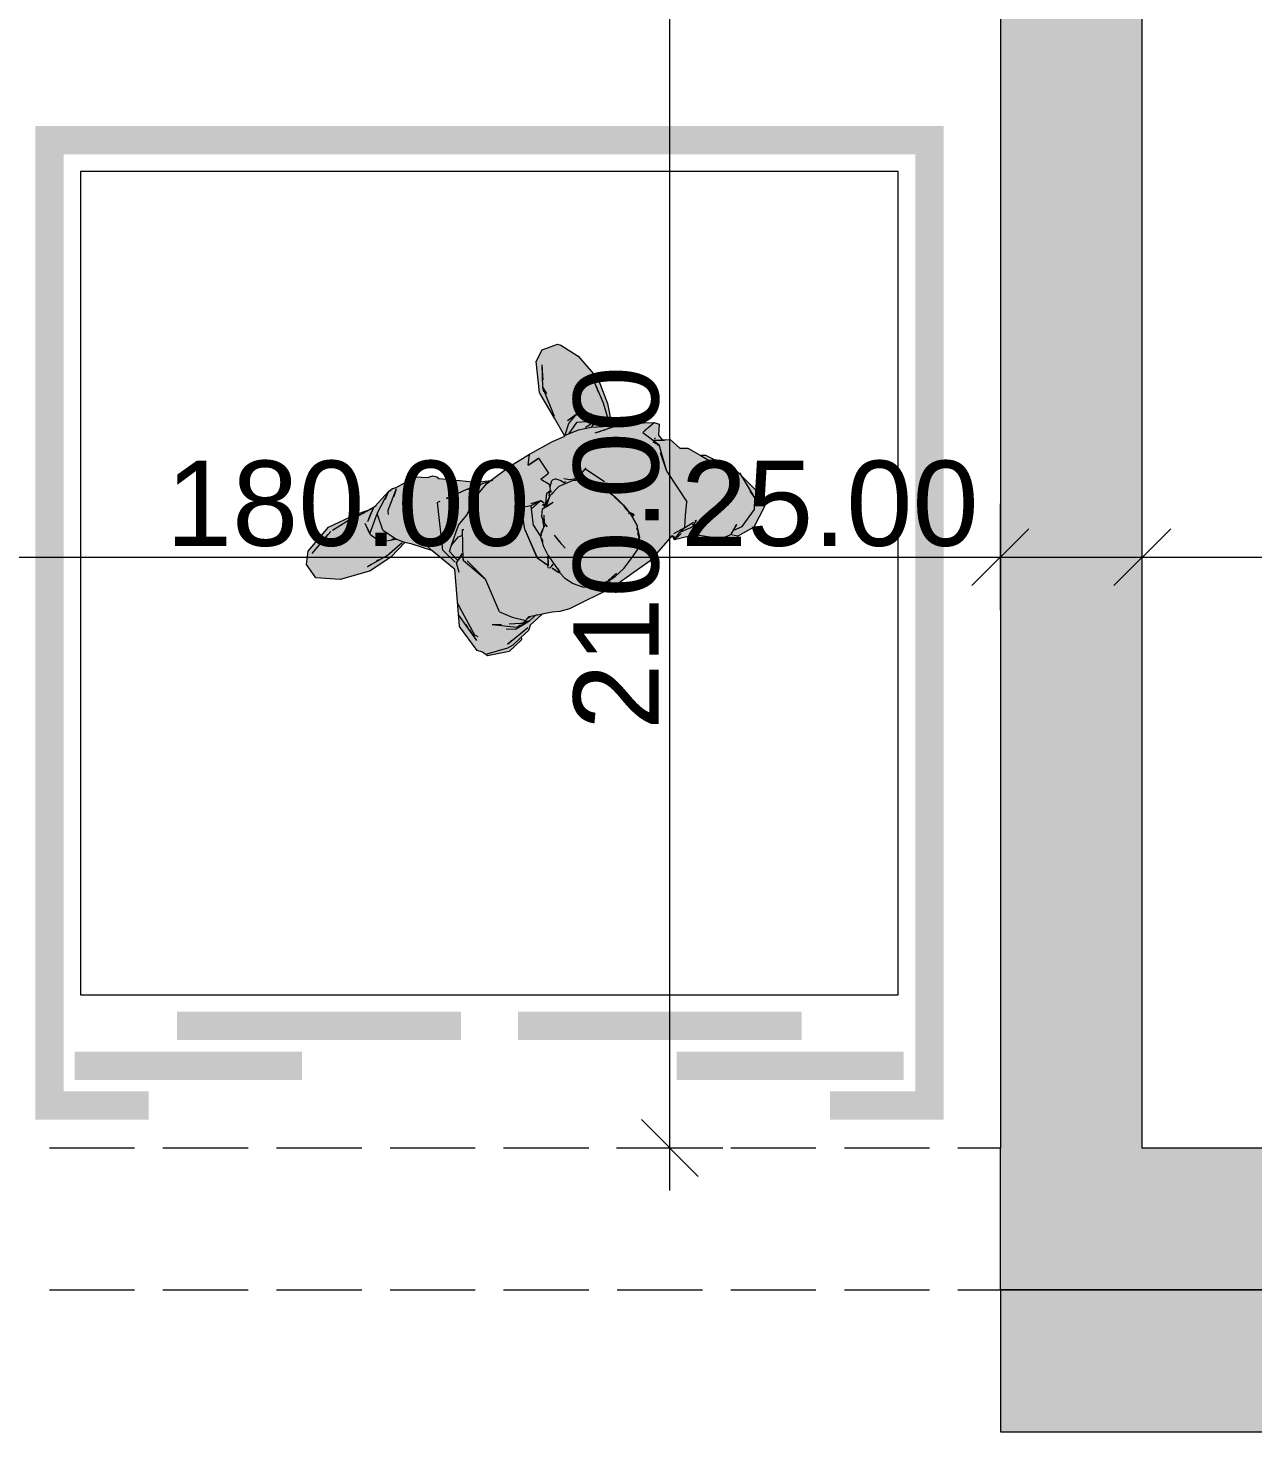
# Model space of a CAD drawing. Header units: millimetres. Extents: x 5493291 to 5652041, y -5155064 to -5098765.
# Drawn here: x 5597843 to 5600001, y -5118491 to -5116019 of the extents above; entities that cross this region are included whole.
import ezdxf

# ---------------------------------------------------------------- set-up
doc = ezdxf.new("R2010")
doc.units = ezdxf.units.MM
doc.header["$MEASUREMENT"] = 0
doc.layers.add('Drawing & Figure', color=7, linetype='Continuous')
doc.layers.add('Drawing & Figure_Pen_No__1', color=7, linetype='Continuous', lineweight=13)
doc.layers.add('Drawing & Figure_Pen_No__145', color=7, linetype='Continuous', lineweight=13, true_color=0x0077b0)
doc.layers.add('Drawing & Figure_Pen_No__62', color=7, linetype='Continuous', lineweight=13, true_color=0xaaaaaa)
doc.styles.add('GENERATED_STYLE_2', font='arial.ttf')

msp = doc.modelspace()

# ---------------------------------------------------------------- hatches: boundary and pattern name
at = {"layer": 'Drawing & Figure', "linetype": 'Continuous', "lineweight": 0, "true_color": 0x7f7f7f}
for points in [[(5599805.7, -5117991.4), (5599805.7, -5115891.3), (5599556.2, -5115891.3), (5599556.2, -5117991.4)], [(5599805.7, -5117991.4), (5599556.2, -5117991.4), (5599556.2, -5118241.4)], [(5599805.7, -5117991.4), (5599556.2, -5118241.4), (5599805.7, -5118241.4)], [(5599805.7, -5118241.4), (5602856, -5118241.4), (5602856, -5117991.4), (5599805.7, -5117991.4)]]:
    msp.add_hatch(color=8, dxfattribs=at).paths.add_polyline_path(points)
at = {"layer": 'Drawing & Figure_Pen_No__1', "linetype": 'Continuous', "lineweight": 0, "true_color": 0x000000}
for points in [[(5599455.8, -5116191.3), (5597856.1, -5116191.3), (5597856.1, -5117941.4), (5598055.7, -5117941.4), (5598055.7, -5117891.4), (5597906, -5117891.4), (5597906, -5116241.3), (5599405.9, -5116241.3), (5599405.9, -5117891.4), (5599255.6, -5117891.4), (5599255.6, -5117941.4), (5599455.8, -5117941.4)], [(5598605.8, -5117801.4), (5598605.8, -5117751.4), (5598105.6, -5117751.4), (5598105.6, -5117801.4)], [(5598706.2, -5117801.4), (5599205.7, -5117801.4), (5599205.7, -5117751.4), (5598706.2, -5117751.4)], [(5598326, -5117871.4), (5598326, -5117821.4), (5597925.6, -5117821.4), (5597925.6, -5117871.4)], [(5598986, -5117871.4), (5599385.7, -5117871.4), (5599385.7, -5117821.4), (5598986, -5117821.4)]]:
    msp.add_hatch(color=18, dxfattribs=at).paths.add_polyline_path(points)
at = {"layer": 'Drawing & Figure_Pen_No__1', "linetype": 'Continuous', "lineweight": 0, "true_color": 0xffffff}
msp.add_hatch(color=7, dxfattribs=at).paths.add_polyline_path([(5598595.1, -5116971.6), (5598595.1, -5116971.8), (5598603.4, -5117072.4), (5598603.4, -5117072.7), (5598634.3, -5117114.8), (5598643.8, -5117118.1), (5598652.7, -5117124.4), (5598690.7, -5117116.8), (5598712.7, -5117096.2), (5598712.1, -5117091.5), (5598724.6, -5117079.9), (5598727.6, -5117070.5), (5598748.9, -5117050.9), (5598766.2, -5117047.7), (5598779.8, -5117046.5), (5598797.1, -5117041.9), (5598872.5, -5117004.2), (5598884.4, -5116995.8), (5598939, -5116957.1), (5598977.6, -5116912.4), (5598981.8, -5116920.2), (5599018, -5116911.2), (5599044.8, -5116915.6), (5599063.2, -5116918.4), (5599081, -5116911.5), (5599081, -5116911.1), (5599093.5, -5116913.6), (5599121.4, -5116897.9), (5599140.4, -5116861.7), (5599134.5, -5116841.9), (5599098.8, -5116806.3), (5599090.5, -5116798.3), (5599036.4, -5116770.9), (5599026.9, -5116771.2), (5599005.6, -5116759), (5598991.3, -5116758.8), (5598974.1, -5116743.7), (5598960.4, -5116744.2), (5598953.9, -5116735.9), (5598955.1, -5116716.3), (5598946.2, -5116713.7), (5598870.7, -5116715.8), (5598864.2, -5116680.1), (5598847.5, -5116637.1), (5598812.5, -5116596.4), (5598781.6, -5116577.4), (5598775.7, -5116575.3), (5598748.9, -5116585.6), (5598738.2, -5116606.3), (5598744.2, -5116660.8), (5598744.8, -5116661.8), (5598770.3, -5116706), (5598788.7, -5116737.3), (5598766.8, -5116747.1), (5598726.4, -5116769.1), (5598691.3, -5116791), (5598659.2, -5116815.3), (5598658.7, -5116815.4), (5598643.8, -5116817.4), (5598626, -5116818.1), (5598604, -5116815.7), (5598566.6, -5116812.1), (5598563.6, -5116809.1), (5598556.5, -5116807.7), (5598547, -5116810.5), (5598525.6, -5116809.4), (5598491.7, -5116828.1), (5598485.2, -5116829.5), (5598478.7, -5116834.7), (5598454.3, -5116861.2), (5598442.4, -5116868.1), (5598419.9, -5116875.3), (5598372.3, -5116898), (5598336.7, -5116940.2), (5598333.7, -5116963.8), (5598350.4, -5116987.3), (5598393.1, -5116990.2), (5598444.8, -5116975.3), (5598445.4, -5116975.1), (5598482.8, -5116950), (5598507.2, -5116924.8), (5598519.7, -5116927.6), (5598554.7, -5116938.8), (5598593.9, -5116971.1)])
at = {"layer": 'Drawing & Figure_Pen_No__1', "linetype": 'Continuous', "lineweight": 0, "true_color": 0x000000}
h = msp.add_hatch(color=18, dxfattribs=at)
h.paths.add_polyline_path([(5599556.2, -5118241.4), (5599556.2, -5118491.4), (5602856, -5118491.4), (5602856, -5118241.4)])
h.paths.add_polyline_path([(5600055.8, -5118441.4), (5600055.8, -5118291.4), (5600456.2, -5118291.4), (5600456.2, -5118441.4)], flags=0)
h.paths.add_polyline_path([(5600588, -5118397.5), (5600581.5, -5118377.1), (5600581.5, -5118355.7), (5600588, -5118335.2), (5600599.3, -5118317.3), (5600615.3, -5118303.3), (5600635, -5118294.4), (5600655.7, -5118291.4), (5600677.1, -5118294.4), (5600696.7, -5118303.3), (5600712.8, -5118317.3), (5600724.1, -5118335.2), (5600730, -5118355.7), (5600730, -5118377.1), (5600724.1, -5118397.5), (5600712.8, -5118415.5), (5600696.7, -5118429.5), (5600677.1, -5118438.4), (5600655.7, -5118441.4), (5600635, -5118438.4), (5600615.3, -5118429.5), (5600599.3, -5118415.5)], flags=0)
h.paths.add_polyline_path([(5600781.7, -5118377.1), (5600781.7, -5118355.7), (5600787.6, -5118335.2), (5600799.5, -5118317.3), (5600815.5, -5118303.3), (5600835.1, -5118294.4), (5600855.9, -5118291.4), (5600877.3, -5118294.4), (5600896.3, -5118303.3), (5600913, -5118317.3), (5600924.2, -5118335.2), (5600930.2, -5118355.7), (5600930.2, -5118377.1), (5600924.2, -5118397.5), (5600913, -5118415.5), (5600896.3, -5118429.5), (5600877.3, -5118438.4), (5600855.9, -5118441.4), (5600835.1, -5118438.4), (5600815.5, -5118429.5), (5600799.5, -5118415.5), (5600787.6, -5118397.5)], flags=0)
h.paths.add_polyline_path([(5600981.9, -5118377.1), (5600981.9, -5118355.7), (5600987.8, -5118335.2), (5600999.1, -5118317.3), (5601015.7, -5118303.3), (5601034.7, -5118294.4), (5601056.1, -5118291.4), (5601076.9, -5118294.4), (5601096.5, -5118303.3), (5601112.5, -5118317.3), (5601124.4, -5118335.2), (5601130.4, -5118355.7), (5601130.4, -5118377.1), (5601124.4, -5118397.5), (5601112.5, -5118415.5), (5601096.5, -5118429.5), (5601076.9, -5118438.4), (5601056.1, -5118441.4), (5601034.7, -5118438.4), (5601015.7, -5118429.5), (5600999.1, -5118415.5), (5600987.8, -5118397.5)], flags=0)
h.paths.add_polyline_path([(5601182, -5118377.1), (5601182, -5118355.7), (5601188, -5118335.2), (5601199.3, -5118317.3), (5601215.3, -5118303.3), (5601234.9, -5118294.4), (5601255.7, -5118291.4), (5601277.1, -5118294.4), (5601296.7, -5118303.3), (5601312.7, -5118317.3), (5601324, -5118335.2), (5601330, -5118355.7), (5601330, -5118377.1), (5601324, -5118397.5), (5601312.7, -5118415.5), (5601296.7, -5118429.5), (5601277.1, -5118438.4), (5601255.7, -5118441.4), (5601234.9, -5118438.4), (5601215.3, -5118429.5), (5601199.3, -5118415.5), (5601188, -5118397.5)], flags=0)
h.paths.add_polyline_path([(5601457.7, -5118291.4), (5601857.4, -5118291.4), (5601857.4, -5118441.4), (5601457.7, -5118441.4)], flags=0)
h.paths.add_polyline_path([(5601957.8, -5118441.4), (5601957.8, -5118291.4), (5602357.6, -5118291.4), (5602357.6, -5118441.4)], flags=0)

# ---------------------------------------------------------------- linework, layer by layer
at = {"layer": 'Drawing & Figure_Pen_No__1', "color": 7, "linetype": 'Continuous', "lineweight": 13}
for points in [[(5598973.5, -5117991.4), (5598973.5, -5115891.3)], [(5599556.2, -5115891.3), (5599556.2, -5117991.4)], [(5599805.7, -5117991.4), (5599805.7, -5115891.3)], [(5599375.6, -5116271.3), (5597935.7, -5116271.3)], [(5597935.7, -5116271.3), (5597935.7, -5117721.4)], [(5599375.6, -5117721.4), (5599375.6, -5116271.3)], [(5599556.2, -5117044.3), (5599556.2, -5116856.8)], [(5599805.7, -5117044.3), (5599805.7, -5116856.8)], [(5597755.7, -5116950.6), (5599556.2, -5116950.6)], [(5599556.2, -5116950.6), (5599805.7, -5116950.6)], [(5599805.7, -5116950.6), (5602856, -5116950.6)], [(5597935.7, -5117721.4), (5599375.6, -5117721.4)], [(5598030.8, -5117991.4), (5597881.1, -5117991.4)], [(5598231, -5117991.4), (5598080.7, -5117991.4)], [(5598431.1, -5117991.4), (5598280.9, -5117991.4)], [(5598630.7, -5117991.4), (5598481, -5117991.4)], [(5598830.9, -5117991.4), (5598680.6, -5117991.4)], [(5599067.3, -5117991.4), (5598879.6, -5117991.4)], [(5599031.1, -5117991.4), (5598880.8, -5117991.4)], [(5598973.5, -5118066.4), (5598973.5, -5117991.4)], [(5599230.7, -5117991.4), (5599081, -5117991.4)], [(5599430.9, -5117991.4), (5599281.2, -5117991.4)], [(5599556.2, -5117991.4), (5599480.8, -5117991.4)], [(5599556.2, -5118241.4), (5599556.2, -5117991.4)], [(5602856, -5117991.4), (5599805.7, -5117991.4)], [(5597881.1, -5118241.4), (5598030.8, -5118241.4)], [(5598080.7, -5118241.4), (5598231, -5118241.4)], [(5598280.9, -5118241.4), (5598431.1, -5118241.4)], [(5598481, -5118241.4), (5598630.7, -5118241.4)], [(5598680.6, -5118241.4), (5598830.9, -5118241.4)], [(5598880.8, -5118241.4), (5599031.1, -5118241.4)], [(5599081, -5118241.4), (5599230.7, -5118241.4)], [(5599281.2, -5118241.4), (5599430.9, -5118241.4)], [(5599480.8, -5118241.4), (5599556.2, -5118241.4)], [(5602856, -5118241.4), (5599556.2, -5118241.4)], [(5599556.2, -5118241.4), (5599556.2, -5118491.4)], [(5599556.2, -5118241.4), (5602856, -5118241.4)], [(5599556.2, -5118491.4), (5602856, -5118491.4)]]:
    msp.add_lwpolyline(points, dxfattribs=at)
at = {"layer": 'Drawing & Figure_Pen_No__145', "color": 144, "linetype": 'Continuous', "lineweight": 13, "true_color": 0x0077b0}
for points in [[(5599606.1, -5116900.6), (5599505.7, -5117000.6)], [(5599856.2, -5116900.6), (5599755.8, -5117000.6)], [(5598923.6, -5117941.4), (5599023.4, -5118041.4)]]:
    msp.add_lwpolyline(points, dxfattribs=at)
at = {"layer": 'Drawing & Figure_Pen_No__62', "color": 253, "linetype": 'Continuous', "lineweight": 13, "true_color": 0xaaaaaa}
for points in [[(5598738.2, -5116606.3), (5598748.9, -5116585.6)], [(5598748.9, -5116585.6), (5598775.7, -5116575.3)], [(5598775.7, -5116575.3), (5598781.6, -5116577.4)], [(5598781.6, -5116577.4), (5598812.5, -5116596.4)], [(5598744.2, -5116660.8), (5598738.2, -5116606.3)], [(5598750.1, -5116651.9), (5598748.9, -5116611.7)], [(5598750.7, -5116639.2), (5598748.9, -5116611.7)], [(5598812.5, -5116596.4), (5598847.5, -5116637.1)], [(5598857.1, -5116679.6), (5598841, -5116642.5)], [(5598848.1, -5116660), (5598841, -5116642.5)], [(5598847.5, -5116637.1), (5598864.2, -5116680.1)], [(5598744.8, -5116661.8), (5598744.2, -5116660.8)], [(5598770.3, -5116706), (5598744.8, -5116661.8)], [(5598770.3, -5116702.9), (5598750.1, -5116651.9)], [(5598750.1, -5116651.9), (5598756.7, -5116663.2)], [(5598751.9, -5116659.7), (5598750.1, -5116651.9)], [(5598751.9, -5116659.7), (5598751.3, -5116655.2)], [(5598866, -5116711.4), (5598857.1, -5116679.6)], [(5598864.2, -5116680.1), (5598870.7, -5116715.8)], [(5598788.7, -5116737.3), (5598770.3, -5116706)], [(5598788.7, -5116736.9), (5598795.9, -5116715.2)], [(5598793.5, -5116709.8), (5598810.7, -5116697.8)], [(5598793.5, -5116709.8), (5598808.9, -5116700.3)], [(5598794.1, -5116720.7), (5598795.9, -5116715.2)], [(5598794.1, -5116720.5), (5598795.9, -5116715.2)], [(5598794.1, -5116720.8), (5598795.9, -5116715.2)], [(5598795.9, -5116715.2), (5598810.7, -5116697.8)], [(5598795.9, -5116715.2), (5598810.7, -5116697.8)], [(5598796.5, -5116733), (5598810.1, -5116713.6)], [(5598808.9, -5116700.3), (5598816.1, -5116698.5)], [(5598810.1, -5116713.6), (5598810.7, -5116713)], [(5598810.7, -5116697.8), (5598812.5, -5116697.5)], [(5598810.7, -5116713), (5598835.1, -5116711.1)], [(5598812.5, -5116697.5), (5598813.1, -5116697.5)], [(5598813.1, -5116697.5), (5598819.6, -5116697.6)], [(5598816.1, -5116698.4), (5598835.1, -5116698.1)], [(5598816.1, -5116698.5), (5598835.1, -5116698.1)], [(5598816.1, -5116698.4), (5598834.5, -5116698.9)], [(5598819.6, -5116697.6), (5598835.1, -5116698.1)], [(5598825, -5116722), (5598832.1, -5116717.8)], [(5598832.1, -5116717.8), (5598840.4, -5116710.8)], [(5598834.5, -5116698.9), (5598837.5, -5116701.9)], [(5598835.1, -5116698.1), (5598843.4, -5116706)], [(5598836.3, -5116721), (5598841.6, -5116713.3)], [(5598840.4, -5116710.8), (5598844.6, -5116708.5)], [(5598841.6, -5116713.3), (5598844.6, -5116709.5)], [(5598842.8, -5116712.9), (5598876.1, -5116718.1)], [(5598842.8, -5116712.9), (5598845.2, -5116713.9)], [(5598844.6, -5116708.5), (5598845.8, -5116708.1)], [(5598845.8, -5116708.1), (5598879, -5116718.4)], [(5598870.7, -5116715.8), (5598946.2, -5116713.7)], [(5598926, -5116731), (5598946.2, -5116713.7)], [(5598934.9, -5116722.9), (5598946.2, -5116713.7)], [(5598946.2, -5116713.7), (5598955.1, -5116716.3)], [(5598955.1, -5116716.3), (5598953.9, -5116735.9)], [(5598766.8, -5116747.1), (5598788.7, -5116737.3)], [(5598788.1, -5116736.5), (5598813.1, -5116726.4)], [(5598813.1, -5116726.4), (5598835.1, -5116721.9)], [(5598835.1, -5116721.9), (5598879, -5116719.6)], [(5598835.1, -5116721.9), (5598836.9, -5116720.9)], [(5598842.2, -5116731.7), (5598879, -5116719.6)], [(5598842.2, -5116731.7), (5598852.3, -5116728.8)], [(5598858.2, -5116727), (5598860, -5116726.4)], [(5598926, -5116731), (5598955.1, -5116752.9)], [(5598928.9, -5116728.2), (5598931.9, -5116725.5)], [(5598946.8, -5116740.5), (5598947.9, -5116742.3)], [(5598953.9, -5116735.9), (5598960.4, -5116744.2)], [(5598960.4, -5116744.2), (5598974.1, -5116743.7)], [(5598974.1, -5116743.7), (5598991.3, -5116758.8)], [(5598726.4, -5116769.1), (5598766.8, -5116747.1)], [(5598943.8, -5116744.5), (5598964.6, -5116744.6)], [(5598943.8, -5116747.7), (5598952.1, -5116750.8)], [(5598945, -5116744.8), (5598947.3, -5116744.7)], [(5598946.8, -5116749.6), (5598955.1, -5116752.9)], [(5598949.1, -5116750.4), (5598952.1, -5116750.8)], [(5598953.3, -5116754.9), (5598952.1, -5116750.8)], [(5598952.1, -5116750.8), (5598955.1, -5116752.9)], [(5598968.7, -5116799.8), (5598955.1, -5116752.9)], [(5598968.7, -5116799.8), (5598957.4, -5116767.1)], [(5598991.3, -5116758.8), (5599005.6, -5116759)], [(5599005.6, -5116759), (5599026.9, -5116771.2)], [(5598659.2, -5116815.3), (5598691.3, -5116791)], [(5598691.3, -5116791), (5598726.4, -5116769.1)], [(5598724, -5116788.6), (5598726.4, -5116769.1)], [(5598724, -5116788.6), (5598743, -5116776.3)], [(5598724, -5116788.6), (5598727, -5116786.3)], [(5598727, -5116786.3), (5598743, -5116776.3)], [(5598727, -5116786.1), (5598742.4, -5116776.5)], [(5598727, -5116786.3), (5598727, -5116786.1)], [(5598742.4, -5116776.5), (5598760.2, -5116802.8)], [(5598824.4, -5116795.8), (5598825.6, -5116793.5)], [(5598825, -5116795.8), (5598825.6, -5116793.5)], [(5599026.9, -5116771.2), (5599036.4, -5116770.9)], [(5599026.9, -5116771.2), (5599053.1, -5116786.3)], [(5599036.4, -5116770.9), (5599090.5, -5116798.3)], [(5598491.7, -5116828.1), (5598525.6, -5116809.4)], [(5598525.6, -5116809.4), (5598547, -5116810.5)], [(5598547, -5116810.5), (5598556.5, -5116807.7)], [(5598556.5, -5116807.7), (5598563.6, -5116809.1)], [(5598563.6, -5116809.1), (5598566.6, -5116812.1)], [(5598566.6, -5116812.1), (5598604, -5116815.7)], [(5598604, -5116815.7), (5598626, -5116818.1)], [(5598626, -5116818.1), (5598643.8, -5116817.4)], [(5598640.8, -5116822.4), (5598652.7, -5116818.2)], [(5598643.8, -5116817.4), (5598658.7, -5116815.4)], [(5598650.9, -5116821.8), (5598659.2, -5116815.3)], [(5598654.5, -5116817.3), (5598660.4, -5116815.3)], [(5598655.1, -5116817.5), (5598660.4, -5116815.3)], [(5598656.3, -5116816.9), (5598662.2, -5116814.8)], [(5598658.7, -5116815.4), (5598659.2, -5116815.3)], [(5598660.4, -5116815.3), (5598662.2, -5116814.7)], [(5598746.6, -5116813.3), (5598760.2, -5116802.8)], [(5598746.6, -5116813.3), (5598762.6, -5116822.7)], [(5598763.2, -5116827), (5598765, -5116817.9)], [(5598765, -5116817.1), (5598768, -5116814.2)], [(5598765, -5116817.9), (5598765, -5116817.1)], [(5598768, -5116814.2), (5598772.1, -5116813)], [(5598772.1, -5116813), (5598772.7, -5116812.9)], [(5598772.7, -5116812.9), (5598781.6, -5116815.5)], [(5598778.6, -5116825.9), (5598802.4, -5116815.5)], [(5598781.6, -5116815.5), (5598786.4, -5116818.6)], [(5598787, -5116811.9), (5598797.1, -5116814.1)], [(5598787, -5116811.9), (5598797.7, -5116813.9)], [(5598787.6, -5116818.8), (5598791.1, -5116817.3)], [(5598797.7, -5116814), (5598807.7, -5116812.2)], [(5598797.7, -5116813.9), (5598807.7, -5116812.3)], [(5598797.7, -5116814), (5598807.7, -5116812.4)], [(5598802.4, -5116815.5), (5598820.2, -5116814.2)], [(5598804.8, -5116814.5), (5598813.7, -5116808.6)], [(5598813.7, -5116808.6), (5598824.4, -5116795.7)], [(5598813.7, -5116808.6), (5598817.8, -5116810.5)], [(5598815.5, -5116810.2), (5598818.4, -5116807.7)], [(5598817.8, -5116810.5), (5598824.4, -5116813.9)], [(5598820.2, -5116814.2), (5598831.5, -5116816.5)], [(5598824.4, -5116795.7), (5598825.6, -5116795.7)], [(5598824.4, -5116795.8), (5598825.6, -5116795.8)], [(5598825.6, -5116795.7), (5598858.8, -5116817.4)], [(5598825.6, -5116795.8), (5598858.8, -5116817.5)], [(5598831.5, -5116816.5), (5598847, -5116822.6)], [(5598858.8, -5116817.4), (5598858.8, -5116817.5)], [(5598968.7, -5116799.8), (5599003.8, -5116853)], [(5599090.5, -5116798.3), (5599098.8, -5116806.3)], [(5599096.4, -5116802.2), (5599123.2, -5116847)], [(5599098.8, -5116806.3), (5599134.5, -5116841.9)], [(5598454.3, -5116861.2), (5598478.7, -5116834.7)], [(5598459.1, -5116872.6), (5598478.7, -5116834.7)], [(5598472.1, -5116849.4), (5598478.7, -5116834.7)], [(5598477.5, -5116868), (5598492.3, -5116829.8)], [(5598478.7, -5116834.7), (5598485.2, -5116829.5)], [(5598478.7, -5116834.7), (5598482.8, -5116833.4)], [(5598485.2, -5116829.5), (5598491.7, -5116828.1)], [(5598488.2, -5116843.6), (5598492.3, -5116829.8)], [(5598580.2, -5116847.4), (5598614.7, -5116831.7)], [(5598580.2, -5116846.7), (5598589.7, -5116842.3)], [(5598614.7, -5116831.7), (5598640.8, -5116822.4)], [(5598614.7, -5116831.7), (5598626, -5116827.6)], [(5598614.7, -5116831.7), (5598623, -5116829.6)], [(5598615.3, -5116877.4), (5598633.7, -5116842.2)], [(5598624.8, -5116853.9), (5598640.2, -5116822.9)], [(5598631.9, -5116847.5), (5598633.7, -5116842.2)], [(5598633.7, -5116842.2), (5598650.9, -5116821.8)], [(5598633.7, -5116824.8), (5598637.3, -5116823.5)], [(5598639, -5116825.8), (5598640.2, -5116822.9)], [(5598649.1, -5116819.4), (5598650.9, -5116818.6)], [(5598756.1, -5116850.4), (5598757.3, -5116838)], [(5598756.1, -5116861.8), (5598763.2, -5116842.1)], [(5598757.3, -5116838), (5598762.6, -5116833.7)], [(5598761.4, -5116843.2), (5598762, -5116838.1)], [(5598762, -5116825.5), (5598762.6, -5116823.2)], [(5598762, -5116838.1), (5598764.4, -5116833.4)], [(5598762.6, -5116823.2), (5598762.6, -5116822.7)], [(5598763.2, -5116842.1), (5598778.6, -5116825.9)], [(5598763.8, -5116832.8), (5598763.2, -5116827)], [(5598765, -5116837.1), (5598763.8, -5116832.8)], [(5598765.6, -5116839.7), (5598770.3, -5116834.4)], [(5598786.4, -5116818.6), (5598788.1, -5116820.3)], [(5598847, -5116822.6), (5598856.5, -5116829.3)], [(5598848.7, -5116825.1), (5598861.8, -5116832.9)], [(5598856.5, -5116829.3), (5598872.5, -5116840.8)], [(5598861.8, -5116832.9), (5598877.3, -5116844.5)], [(5598872.5, -5116840.8), (5598874.3, -5116842.5)], [(5598874.3, -5116842.5), (5598891.5, -5116859.3)], [(5599114.9, -5116834.4), (5599123.2, -5116847)], [(5599133.9, -5116841.3), (5599134.5, -5116841.9)], [(5599134.5, -5116841.9), (5599140.4, -5116861.7)], [(5598415.1, -5116883.4), (5598445.4, -5116866.5)], [(5598441.8, -5116887.8), (5598451.9, -5116864.1)], [(5598441.8, -5116887.8), (5598451.9, -5116864.4)], [(5598442.4, -5116868.1), (5598454.3, -5116861.2)], [(5598445.4, -5116866.5), (5598456.7, -5116859.9)], [(5598447.2, -5116873.8), (5598451.9, -5116864.4)], [(5598564.2, -5116854.6), (5598564.8, -5116853.7)], [(5598573.7, -5116938.3), (5598564.2, -5116854.6)], [(5598564.8, -5116853.7), (5598569, -5116852)], [(5598580.2, -5116847.4), (5598590.3, -5116843.5)], [(5598624.2, -5116855.5), (5598624.8, -5116853.9)], [(5598712.7, -5116863.5), (5598713.3, -5116862.4)], [(5598712.7, -5116863.7), (5598713.3, -5116862.5)], [(5598718.1, -5116901.7), (5598712.7, -5116863.5)], [(5598718.1, -5116901.7), (5598712.7, -5116863.7)], [(5598713.3, -5116862.4), (5598729.3, -5116859.7)], [(5598713.3, -5116862.5), (5598729.3, -5116859.7)], [(5598729.3, -5116859.7), (5598746.6, -5116850.8)], [(5598729.3, -5116856.4), (5598746.6, -5116850.8)], [(5598729.3, -5116856.4), (5598739.4, -5116853.4)], [(5598729.9, -5116865.3), (5598729.3, -5116859.7)], [(5598729.9, -5116865.3), (5598743, -5116854)], [(5598729.9, -5116865.3), (5598740, -5116856.6)], [(5598733.5, -5116894.7), (5598729.9, -5116865.3)], [(5598743, -5116854), (5598746.6, -5116850.8)], [(5598743.6, -5116853.7), (5598746.6, -5116850.8)], [(5598746.6, -5116850.8), (5598752.5, -5116855.3)], [(5598746.6, -5116850.8), (5598747.8, -5116851)], [(5598748.3, -5116879.4), (5598749.5, -5116865.7)], [(5598749.5, -5116858.9), (5598753.1, -5116855.9)], [(5598749.5, -5116865.7), (5598763.2, -5116856.7)], [(5598749.5, -5116858.9), (5598751.9, -5116858.7)], [(5598753.1, -5116860.7), (5598762, -5116846)], [(5598753.1, -5116863.2), (5598753.1, -5116860.7)], [(5598755.5, -5116855.5), (5598756.1, -5116850.4)], [(5598756.1, -5116861.8), (5598768, -5116854.1)], [(5598763.2, -5116856.7), (5598768, -5116854.1)], [(5598876.1, -5116845.3), (5598891.5, -5116859.3)], [(5598877.3, -5116844.5), (5598892.1, -5116859.3)], [(5598891.5, -5116859.3), (5598897.4, -5116867.6)], [(5598891.5, -5116859.3), (5598905.8, -5116876.9)], [(5598892.1, -5116859.3), (5598905.8, -5116875.9)], [(5598893.9, -5116858.3), (5598893.9, -5116858.4)], [(5599001.4, -5116877.4), (5599003.8, -5116853)], [(5599101.2, -5116896.7), (5599122.6, -5116866.8)], [(5599140.4, -5116861.7), (5599121.4, -5116897.9)], [(5599122.6, -5116866.8), (5599123.2, -5116847)], [(5598372.3, -5116898), (5598419.9, -5116875.3)], [(5598379.5, -5116902.9), (5598416.9, -5116879.9)], [(5598415.1, -5116883.4), (5598422.2, -5116880)], [(5598416.9, -5116879.9), (5598435.9, -5116872.6)], [(5598419.9, -5116875.3), (5598442.4, -5116868.1)], [(5598444.8, -5116907), (5598437.1, -5116891.2)], [(5598445.4, -5116909.8), (5598437.1, -5116891.2)], [(5598441.8, -5116887.9), (5598447.2, -5116873.8)], [(5598441.8, -5116887.9), (5598447.2, -5116873.9)], [(5598445.4, -5116909.7), (5598459.1, -5116872.6)], [(5598458.5, -5116873.8), (5598459.1, -5116872.6)], [(5598468, -5116903.3), (5598458.5, -5116873.8)], [(5598477.5, -5116869.8), (5598477.5, -5116868)], [(5598478.1, -5116875.3), (5598477.5, -5116869.8)], [(5598478.1, -5116875.3), (5598478.1, -5116874)], [(5598601.6, -5116894.2), (5598615.3, -5116877.4)], [(5598753.1, -5116891.2), (5598748.3, -5116879.4)], [(5598750.7, -5116889.2), (5598750.1, -5116882.5)], [(5598752.5, -5116897.7), (5598750.7, -5116889.2)], [(5598751.9, -5116889.9), (5598752.5, -5116876.9)], [(5598751.9, -5116889.9), (5598757.9, -5116897.4)], [(5598753.1, -5116891.2), (5598752.5, -5116876.9)], [(5598753.1, -5116891.2), (5598755.5, -5116894.3)], [(5598753.1, -5116891.2), (5598757.9, -5116897.4)], [(5598900.4, -5116869.8), (5598902.2, -5116871.3)], [(5598901, -5116872.7), (5598902.2, -5116874.4)], [(5598902.2, -5116871.3), (5598907.5, -5116874.2)], [(5598902.2, -5116871.4), (5598909.3, -5116874.6)], [(5598902.8, -5116871.7), (5598907.5, -5116874.2)], [(5598905.8, -5116875.9), (5598915.9, -5116895)], [(5598905.8, -5116876.9), (5598915.9, -5116895.4)], [(5598907.5, -5116874.2), (5598910.5, -5116876.9)], [(5598907.5, -5116874.2), (5598911.1, -5116876.1)], [(5598908.1, -5116879.5), (5598911.1, -5116876.1)], [(5598908.1, -5116879.5), (5598910.5, -5116876.9)], [(5598908.1, -5116879.5), (5598908.7, -5116879.2)], [(5598908.7, -5116879.2), (5598910.5, -5116876.9)], [(5598909.3, -5116874.6), (5598910.5, -5116876.9)], [(5599000.2, -5116898.4), (5599001.4, -5116877.4)], [(5599001.4, -5116898.1), (5599015.1, -5116888.9)], [(5599009.7, -5116898.8), (5599031.1, -5116887.5)], [(5599013.9, -5116893.1), (5599016.3, -5116892.2)], [(5599015.1, -5116894.7), (5599020.4, -5116885.5)], [(5599018.6, -5116886.6), (5599020.4, -5116885.5)], [(5599030.5, -5116885.8), (5599031.1, -5116887.5)], [(5598336.7, -5116940.2), (5598372.3, -5116898)], [(5598343.8, -5116944.1), (5598371.7, -5116910.7)], [(5598371.7, -5116910.7), (5598376.5, -5116905.7)], [(5598445.4, -5116909.7), (5598446, -5116907.3)], [(5598445.4, -5116909.8), (5598447.2, -5116911.3)], [(5598447.2, -5116911.3), (5598451.9, -5116914.9)], [(5598451.9, -5116914.9), (5598465, -5116923.7)], [(5598455.5, -5116916.2), (5598465, -5116922.8)], [(5598468, -5116903.3), (5598492.3, -5116919.2)], [(5598589.2, -5116929.4), (5598601.6, -5116894.2)], [(5598589.2, -5116929.4), (5598601.6, -5116914.8)], [(5598601.6, -5116914.8), (5598607.6, -5116912.7)], [(5598609.9, -5116955.7), (5598608.8, -5116901.9)], [(5598608.8, -5116901.9), (5598611.1, -5116902)], [(5598740, -5116952.1), (5598718.1, -5116901.6)], [(5598740.6, -5116952), (5598718.1, -5116901.6)], [(5598733.5, -5116894.7), (5598745.4, -5116913)], [(5598746, -5116913.3), (5598750.1, -5116902.2)], [(5598746, -5116913.3), (5598748.9, -5116905.8)], [(5598746, -5116913.3), (5598747.2, -5116908.2)], [(5598751.9, -5116932.5), (5598746, -5116913.3)], [(5598747.2, -5116908.2), (5598747.8, -5116907.2)], [(5598747.2, -5116913.2), (5598747.2, -5116908.2)], [(5598747.8, -5116913.1), (5598747.2, -5116908.2)], [(5598747.8, -5116907.2), (5598749.5, -5116902.8)], [(5598748.9, -5116905.8), (5598750.1, -5116903.2)], [(5598750.1, -5116902.2), (5598753.1, -5116895.7)], [(5598751.9, -5116896.4), (5598751.9, -5116894.1)], [(5598752.5, -5116895.9), (5598752.5, -5116893.8)], [(5598753.1, -5116895.7), (5598755.5, -5116894.3)], [(5598769.7, -5116911.7), (5598780.4, -5116924.6)], [(5598769.7, -5116911.7), (5598778.6, -5116923.1)], [(5598915.9, -5116902.3), (5598915.3, -5116900.2)], [(5598920.6, -5116915.8), (5598915.9, -5116895)], [(5598919.4, -5116916.8), (5598915.9, -5116895.4)], [(5598916.5, -5116932.8), (5598919.4, -5116916.8)], [(5598917, -5116932.5), (5598920.6, -5116915.8)], [(5598919.4, -5116916.8), (5598917.6, -5116908.5)], [(5598919.4, -5116917.4), (5598919.4, -5116916.8)], [(5598977.6, -5116912.4), (5598939, -5116957.1)], [(5598981.8, -5116920.2), (5598977.6, -5116912.4)], [(5598977.6, -5116912.8), (5598981.8, -5116915.6)], [(5598980.6, -5116909.1), (5599000.2, -5116898.4)], [(5598981.8, -5116920.2), (5598991.3, -5116906.7)], [(5598981.8, -5116920.2), (5598993.7, -5116909.3)], [(5599018, -5116911.2), (5598981.8, -5116920.2)], [(5598981.8, -5116915.6), (5598983.6, -5116915.3)], [(5598981.8, -5116915.6), (5598983.6, -5116915.3)], [(5598981.8, -5116920.2), (5598981.8, -5116915.6)], [(5598991.3, -5116906.7), (5599001.4, -5116898.1)], [(5598991.3, -5116906.7), (5599009.7, -5116898.8)], [(5598991.3, -5116906.7), (5598993.7, -5116904.8)], [(5599044.8, -5116915.6), (5599018, -5116911.2)], [(5599063.2, -5116918.4), (5599044.8, -5116915.6)], [(5599081, -5116911.5), (5599063.2, -5116918.4)], [(5599081, -5116911.5), (5599091.7, -5116893.1)], [(5599093.5, -5116913.6), (5599081, -5116911.1)], [(5599081, -5116911.1), (5599081, -5116911.5)], [(5599086.3, -5116903), (5599101.2, -5116896.7)], [(5599088.7, -5116895.6), (5599091.7, -5116893.1)], [(5599121.4, -5116897.9), (5599093.5, -5116913.6)], [(5598333.7, -5116963.8), (5598336.7, -5116940.2)], [(5598465, -5116923.7), (5598490.5, -5116919)], [(5598469.2, -5116921.9), (5598471.5, -5116921.5)], [(5598475.7, -5116947.6), (5598502.4, -5116924.9)], [(5598507.2, -5116924.8), (5598482.8, -5116950)], [(5598484, -5116919), (5598488.2, -5116918.1)], [(5598492.3, -5116919.2), (5598507.8, -5116925)], [(5598519.7, -5116927.6), (5598507.2, -5116924.8)], [(5598554.7, -5116938.8), (5598519.7, -5116927.6)], [(5598542.2, -5116926.9), (5598554.7, -5116938.8)], [(5598593.9, -5116971.1), (5598554.7, -5116938.8)], [(5598573.7, -5116938.3), (5598595.7, -5116959.7)], [(5598585.6, -5116940.8), (5598589.2, -5116929.4)], [(5598585.6, -5116940.8), (5598599.2, -5116955.3)], [(5598750.7, -5116923.7), (5598748.3, -5116918.1)], [(5598750.7, -5116923.7), (5598748.3, -5116918.1)], [(5598759.6, -5116947.8), (5598751.9, -5116932.5)], [(5598778.6, -5116923.1), (5598789.3, -5116935.1)], [(5598780.4, -5116924.6), (5598789.3, -5116935.1)], [(5598904, -5116955.8), (5598916.5, -5116937.7)], [(5598916.5, -5116937.7), (5598919.4, -5116917.4)], [(5598350.4, -5116987.3), (5598333.7, -5116963.8)], [(5598441.2, -5116967.2), (5598475.7, -5116947.6)], [(5598441.2, -5116967.2), (5598448.4, -5116962.8)], [(5598482.8, -5116950), (5598445.4, -5116975.1)], [(5598457.3, -5116957.2), (5598460.8, -5116955)], [(5598598.1, -5116960.4), (5598608.2, -5116945)], [(5598602.8, -5116977.5), (5598598.1, -5116960.4)], [(5598601.6, -5116956), (5598608.8, -5116944)], [(5598601.6, -5116956), (5598608.2, -5116946.1)], [(5598609.9, -5116955.7), (5598609.9, -5116951)], [(5598609.9, -5116955.7), (5598611.1, -5116953.4)], [(5598609.9, -5116955.7), (5598649.1, -5116989.5)], [(5598616.5, -5116957.4), (5598643.8, -5116984.3)], [(5598740, -5116952.1), (5598758.4, -5116964.4)], [(5598740.6, -5116952), (5598756.1, -5116962.9)], [(5598759, -5116952.4), (5598760.2, -5116946.9)], [(5598760.2, -5116959.4), (5598759, -5116952.4)], [(5598759, -5116967.2), (5598759.6, -5116957.5)], [(5598759.6, -5116947.8), (5598768, -5116960.5)], [(5598759.6, -5116957.5), (5598760.2, -5116949.8)], [(5598760.2, -5116952.1), (5598760.2, -5116949.8)], [(5598760.2, -5116965.6), (5598760.2, -5116956.6)], [(5598760.2, -5116965.6), (5598760.2, -5116959.4)], [(5598764.4, -5116968.3), (5598766.8, -5116964.5)], [(5598766.8, -5116964.5), (5598768.5, -5116963.3)], [(5598768, -5116960.5), (5598779.8, -5116977.3)], [(5598939, -5116957.1), (5598884.4, -5116995.8)], [(5598892.7, -5116970.9), (5598904, -5116955.8)], [(5598393.1, -5116990.2), (5598350.4, -5116987.3)], [(5598444.8, -5116975.3), (5598393.1, -5116990.2)], [(5598445.4, -5116975.1), (5598444.8, -5116975.3)], [(5598595.1, -5116971.6), (5598593.9, -5116971.1)], [(5598595.1, -5116971.8), (5598595.1, -5116971.6)], [(5598603.4, -5117072.4), (5598595.1, -5116971.8)], [(5598643.8, -5116984.3), (5598649.1, -5116989.5)], [(5598673.5, -5117046.9), (5598649.1, -5116989.5)], [(5598760.2, -5116969.6), (5598759, -5116967.2)], [(5598760.2, -5116969.6), (5598763.8, -5116969)], [(5598763.8, -5116969), (5598764.4, -5116968.3)], [(5598766.2, -5116969.7), (5598778, -5116977.9)], [(5598766.2, -5116969.8), (5598778, -5116978)], [(5598775.7, -5116970.7), (5598779.8, -5116977.3)], [(5598775.7, -5116970.9), (5598779.8, -5116978.1)], [(5598779.8, -5116978.1), (5598788.7, -5116987.5)], [(5598788.7, -5116987.5), (5598803.6, -5116997)], [(5598858.2, -5116997.3), (5598877.3, -5116984.9)], [(5598864.8, -5116991.7), (5598868.3, -5116988.9)], [(5598865.4, -5116992.2), (5598879.6, -5116979.1)], [(5598871.3, -5116986.1), (5598879.6, -5116979.1)], [(5598877.3, -5116984.9), (5598892.7, -5116970.9)], [(5598872.5, -5117004.2), (5598797.1, -5117041.9)], [(5598803.6, -5116997), (5598819.6, -5117003.1)], [(5598819.6, -5117003.1), (5598836.9, -5117003.4)], [(5598836.9, -5117003.4), (5598858.2, -5116997.3)], [(5598836.9, -5117003.4), (5598845.2, -5117000.9)], [(5598836.9, -5117003.4), (5598841, -5117001.9)], [(5598845.2, -5117000.9), (5598865.4, -5116992.2)], [(5598848.1, -5116998.9), (5598865.4, -5116992.2)], [(5598858.2, -5116997.3), (5598865.4, -5116992.2)], [(5598858.2, -5116997.3), (5598861.8, -5116994.5)], [(5598872.5, -5117004.2), (5598868.3, -5116993.7)], [(5598884.4, -5116995.8), (5598872.5, -5117004.2)], [(5598599.2, -5117031.7), (5598603.4, -5117038.8)], [(5598603.4, -5117038.8), (5598629.5, -5117087.6)], [(5598601.6, -5117052.9), (5598633.1, -5117097.2)], [(5598673.5, -5117046.9), (5598696.1, -5117056.3)], [(5598696.1, -5117056.3), (5598719.8, -5117062)], [(5598714.5, -5117064.9), (5598727, -5117062.5)], [(5598716.3, -5117066.4), (5598718.1, -5117065.3)], [(5598718.1, -5117065.3), (5598719.8, -5117062)], [(5598719.2, -5117064.8), (5598727, -5117062.5)], [(5598719.8, -5117062), (5598725.8, -5117055.4)], [(5598720.4, -5117066.6), (5598727, -5117062.5)], [(5598723.4, -5117057.9), (5598728.7, -5117055.1)], [(5598725.8, -5117055.4), (5598749.5, -5117050.7)], [(5598727, -5117062.5), (5598738.8, -5117051.8)], [(5598748.9, -5117050.9), (5598727.6, -5117070.4)], [(5598766.2, -5117047.7), (5598748.9, -5117050.9)], [(5598779.8, -5117046.5), (5598766.2, -5117047.7)], [(5598797.1, -5117041.9), (5598779.8, -5117046.5)], [(5598603.4, -5117072.7), (5598603.4, -5117072.4)], [(5598634.3, -5117114.8), (5598603.4, -5117072.7)], [(5598614.1, -5117069.1), (5598617.7, -5117074.4)], [(5598620, -5117077.9), (5598633.1, -5117097.2)], [(5598629.5, -5117087.6), (5598635.5, -5117090.6)], [(5598661, -5117069.4), (5598677.1, -5117068.6)], [(5598661, -5117069.4), (5598704.4, -5117074.1)], [(5598685.4, -5117077.2), (5598702, -5117077.8)], [(5598687.8, -5117103.8), (5598723.4, -5117074.3)], [(5598690.7, -5117068), (5598720.4, -5117066.6)], [(5598702, -5117077.8), (5598720.4, -5117066.6)], [(5598704.4, -5117074.1), (5598720.4, -5117066.6)], [(5598704.4, -5117074.1), (5598710.9, -5117069.7)], [(5598709.1, -5117067.8), (5598720.4, -5117066.6)], [(5598724.6, -5117079.8), (5598712.1, -5117091.5)], [(5598716.3, -5117067.8), (5598720.4, -5117066.6)], [(5598727.6, -5117070.4), (5598724.6, -5117079.8)], [(5598643.8, -5117118.1), (5598634.3, -5117114.8)], [(5598652.1, -5117120.9), (5598688.4, -5117110.3)], [(5598687.8, -5117103.8), (5598695.5, -5117096.6)], [(5598688.4, -5117110.3), (5598697.9, -5117105.1)], [(5598712.7, -5117096.2), (5598690.7, -5117116.8)], [(5598697.9, -5117105.1), (5598710.9, -5117092.5)], [(5598712.1, -5117091.5), (5598712.7, -5117096.2)], [(5598652.7, -5117124.4), (5598643.8, -5117118.1)], [(5598690.7, -5117116.8), (5598652.7, -5117124.4)]]:
    msp.add_lwpolyline(points, dxfattribs=at)

# ---------------------------------------------------------------- texts
at = {"layer": 'Drawing & Figure_Pen_No__1', "color": 7, "linetype": 'Continuous', "lineweight": 13, "insert": (5598956, -5117254.8), "char_height": 150.005, "attachment_point": 7, "rotation": 90, "style": 'GENERATED_STYLE_2'}
msp.add_mtext('\\A1;{\\pql;\\fArial|b0|i0|c0|p0;\\W1.000000;210.00}', dxfattribs=at)
at = {"layer": 'Drawing & Figure_Pen_No__1', "color": 7, "linetype": 'Continuous', "lineweight": 13, "char_height": 150.005, "attachment_point": 7, "style": 'GENERATED_STYLE_2'}
for s, insert in [('\\A1;{\\pql;\\fArial|b0|i0|c0|p0;\\W1.000000;180.00}', (5598086.2, -5116932.9)), ('\\A1;{\\pql;\\fArial|b0|i0|c0|p0;\\W1.000000;25.00}', (5598993.2, -5116932.9))]:
    msp.add_mtext(s, dxfattribs=dict(at, insert=insert))

doc.saveas('drawing.dxf')
